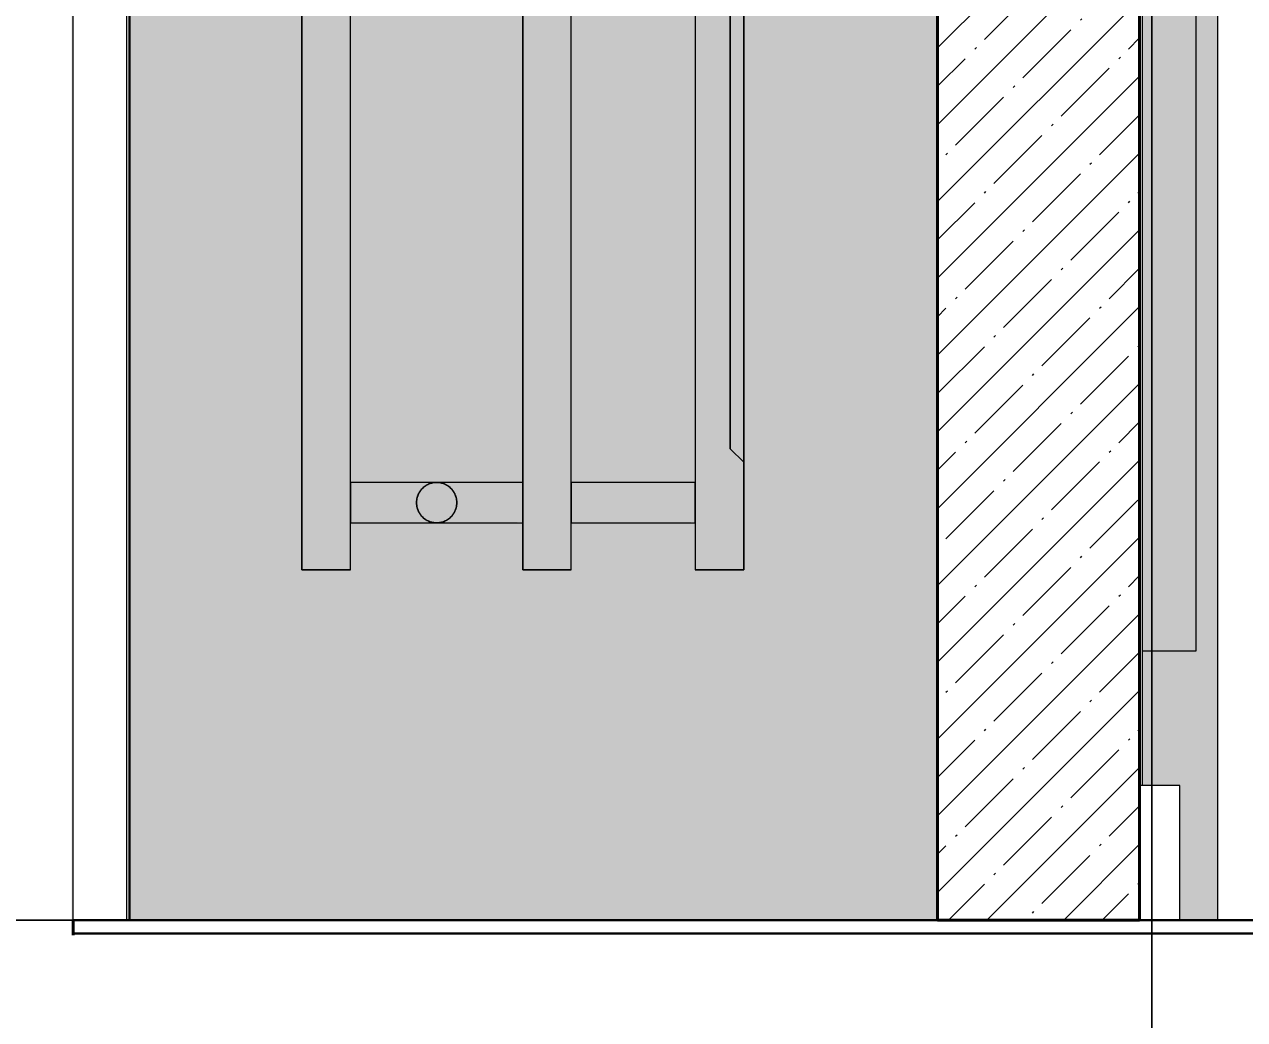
# Model space of a CAD drawing. Header units: millimetres. Extents: x 16345 to 138513, y -2470 to 23828.
# Drawn here: x 87664.4 to 88117.5, y 4163.1 to 4532.6 of the extents above; entities that cross this region are included whole.
import ezdxf

# ---------------------------------------------------------------- set-up
doc = ezdxf.new("R2010")
doc.units = ezdxf.units.MM
for name, color, linetype, lineweight in [('A-ANNO-DIMS', 7, 'Continuous', 9), ('A-ANNO-DIMS-25', 7, 'Continuous', 9), ('A-GENM', 7, 'Continuous', 9), ('A-WALL', 7, 'Continuous', 9), ('A-WALL-6', 7, 'Continuous', 40), ('A-WALL-PATT', 7, 'Continuous', 9), ('G-ANNO-DIMS', 7, 'Continuous', 9), ('I-WALL', 7, 'Continuous', 9), ('M-EQPM', 7, 'Continuous', 9), ('Знаки', 7, 'Continuous', 9), ('Знаки-1', 7, 'Continuous', 18)]:
    doc.layers.add(name, color=color, linetype=linetype, lineweight=lineweight)
for name, color, linetype, lineweight, true_color in [('A-FLOR-FNSH-1', 7, 'Continuous', 30, 0x3c3c3c), ('A-WALL-4', 7, 'Continuous', 40, 0x3c3c3c), ('A-WALL-5', 7, 'Continuous', 9, 0x787878), ('A-WALL-FNSH-3', 7, 'Continuous', 30, 0x3c3c3c), ('I-WALL-1', 7, 'Continuous', 9, 0x787878)]:
    doc.layers.add(name, color=color, linetype=linetype, lineweight=lineweight, true_color=true_color)
doc.layers.add('M-EQPM-1', color=7, linetype='Continuous', lineweight=9, true_color=0xe6e6e6, transparency=0.7)
doc.styles.add('ISOCPEUR_1', font='isocpeur.ttf', dxfattribs={"width": 0.9, "height": 62.5})
doc.styles.add('ISOCPEUR_2', font='isocpeur.ttf', dxfattribs={"width": 0.9, "height": 50})
doc.dimstyles.new('ISO-2_0_0_9К_Средний_округл2', dxfattribs={"dimscale": 304.8, "dimtxt": 49.799059, "dimasz": 0.123031, "dimexe": 0.098425, "dimexo": 0, "dimgap": 0, "dimtad": 1, "dimdec": 0, "dimrnd": 10, "dimzin": 0, "dimdsep": 46, "dimtxsty": 'ISOCPEUR_2', "dimblk1": 'OBLIQUE', "dimblk2": 'OBLIQUE', "dimsah": 1, "dimcen": 0.09, "dimdle": 0.098425, "dimazin": 0, "dimtfac": 1, "dimtdec": 4, "dimtix": 1, "dimtmove": 0, "dimatfit": 3, "dimfxl": 1, "dimtvp": 1, "dimtolj": 1, "dimtzin": 0, "dimarcsym": 2})
doc.dimstyles.new('ISO-2_5_0_9К_БОЛЬШОЙ_1', dxfattribs={"dimscale": 304.8, "dimtxt": 62.248823, "dimasz": 0.123031, "dimexe": 0.098425, "dimexo": 0.246063, "dimgap": 0, "dimtad": 1, "dimdec": 0, "dimrnd": 10, "dimzin": 0, "dimdsep": 46, "dimtxsty": 'ISOCPEUR_1', "dimblk1": 'OBLIQUE', "dimblk2": 'OBLIQUE', "dimsah": 1, "dimcen": 0.09, "dimdle": 0.098425, "dimazin": 0, "dimtfac": 1, "dimtdec": 4, "dimtix": 1, "dimtmove": 0, "dimatfit": 3, "dimfxl": 1, "dimtvp": 1, "dimtolj": 1, "dimtzin": 0, "dimarcsym": 2})

# ---------------------------------------------------------------- blocks, each defined once
blk = doc.blocks.new('Плинтус - Плинтус темный _ст_школа_-33428938-Развертка 2_28-1')
at = {"layer": 'A-GENM'}
for p, q in [((-22989, 4250), (-23004, 4250)), ((-22989, 4200), (-22989, 4250))]:
    blk.add_line(p, q, dxfattribs=at)
blk = doc.blocks.new('radiator_prado_classic_z_tip_30_po exemplyaru - Classic Z Тип 30-500-30677899-Развертка 2_28-1')
at = {"layer": 'M-EQPM-1'}
for points in [[(-23309.45, 4330), (-23297, 4330), (-23297, 4830), (-23315, 4830), (-23315, 4330)], [(-23233, 4330), (-23215, 4330), (-23215, 4830), (-23233, 4830), (-23233, 4346.25)], [(-23151, 4330), (-23151, 4370), (-23156, 4375), (-23156, 4785), (-23151, 4790), (-23151, 4830), (-23169, 4830), (-23169, 4330)], [(-23151, 4370), (-23151, 4790), (-23156, 4785), (-23156, 4375)], [(-23259.64, 4349.77), (-23259.19, 4350.33), (-23259.59, 4349.84)], [(-23257.77, 4353.03), (-23257.76, 4353.06), (-23257.76, 4353.06)]]:
    blk.add_hatch(color=256, dxfattribs=at).paths.add_polyline_path(points)
h = blk.add_hatch(color=256, dxfattribs=at)
h.paths.add_polyline_path([(-23169, 4355), (-23169, 4362.5), (-23215, 4362.24), (-23215, 4355), (-23172.92, 4355)])
h.paths.add_polyline_path([(-23271.49, 4358.75), (-23270.81, 4359.67), (-23271.49, 4358.76)])
h.paths.add_polyline_path([(-23272.23, 4356.97), (-23272.23, 4357), (-23272.23, 4356.98)])
h.paths.add_polyline_path([(-23257.77, 4355), (-23233, 4355), (-23233, 4362.5), (-23297, 4362.24), (-23297, 4355), (-23258.01, 4355)])
h = blk.add_hatch(color=256, dxfattribs=at)
h.paths.add_polyline_path([(-23257.77, 4356.97), (-23258.04, 4357.65), (-23257.77, 4356.98)])
h.paths.add_polyline_path([(-23258.51, 4358.75), (-23258.97, 4359.38), (-23258.51, 4358.76)])
h = blk.add_hatch(color=256, dxfattribs=at)
h.paths.add_polyline_path([(-23258.51, 4351.25), (-23259.19, 4350.33), (-23258.51, 4351.24)])
h.paths.add_polyline_path([(-23257.77, 4353.03), (-23258.04, 4352.35), (-23257.77, 4353.02)])
h.paths.add_polyline_path([(-23297, 4347.5), (-23233, 4347.76), (-23233, 4355), (-23297, 4355), (-23297, 4347.64)])
h.paths.add_polyline_path([(-23215, 4347.5), (-23169, 4347.76), (-23169, 4355), (-23215, 4355), (-23215, 4347.76)])
h.paths.add_polyline_path([(-23270.36, 4349.77), (-23271.03, 4350.62), (-23270.41, 4349.84)])
at = {"layer": 'M-EQPM'}
for p, q in [((-23315, 4330), (-23315, 4830)), ((-23315, 4830), (-23315, 4330)), ((-23297, 4330), (-23297, 4830)), ((-23233, 4330), (-23233, 4830)), ((-23215, 4330), (-23215, 4830)), ((-23169, 4830), (-23169, 4330)), ((-23151, 4830), (-23151, 4330)), ((-23297, 4362.5), (-23297, 4797.5)), ((-23233, 4797.5), (-23233, 4362.5)), ((-23215, 4362.5), (-23215, 4797.5)), ((-23169, 4797.5), (-23169, 4362.5)), ((-23151, 4370), (-23151, 4790)), ((-23151, 4790), (-23151, 4370)), ((-23151, 4370), (-23151, 4790)), ((-23151, 4790), (-23151, 4370)), ((-23151, 4370), (-23151, 4790)), ((-23151, 4790), (-23151, 4370)), ((-23151, 4370), (-23151, 4790)), ((-23151, 4790), (-23151, 4370)), ((-23151, 4370), (-23151, 4790)), ((-23151, 4790), (-23151, 4370)), ((-23151, 4370), (-23151, 4790)), ((-23151, 4790), (-23151, 4370)), ((-23151, 4370), (-23151, 4790)), ((-23151, 4790), (-23151, 4370)), ((-23151, 4370), (-23151, 4790)), ((-23151, 4790), (-23151, 4370)), ((-23151, 4370), (-23151, 4790)), ((-23151, 4370), (-23151, 4790)), ((-23151, 4790), (-23151, 4370)), ((-23151, 4370), (-23151, 4790)), ((-23151, 4790), (-23151, 4370)), ((-23151, 4370), (-23151, 4790)), ((-23151, 4790), (-23151, 4370)), ((-23151, 4370), (-23151, 4790)), ((-23151, 4790), (-23151, 4370)), ((-23151, 4370), (-23151, 4790)), ((-23151, 4790), (-23151, 4370)), ((-23151, 4370), (-23151, 4790)), ((-23151, 4790), (-23151, 4370)), ((-23151, 4370), (-23151, 4790)), ((-23151, 4790), (-23151, 4370)), ((-23151, 4370), (-23151, 4790)), ((-23151, 4790), (-23151, 4370)), ((-23151, 4370), (-23151, 4790)), ((-23151, 4790), (-23151, 4370)), ((-23151, 4370), (-23151, 4790)), ((-23151, 4790), (-23151, 4370)), ((-23151, 4370), (-23151, 4790)), ((-23151, 4790), (-23151, 4370)), ((-23151, 4370), (-23151, 4790)), ((-23151, 4790), (-23151, 4370)), ((-23151, 4370), (-23151, 4790)), ((-23151, 4790), (-23151, 4370)), ((-23151, 4370), (-23151, 4790)), ((-23151, 4790), (-23151, 4370)), ((-23151, 4370), (-23151, 4790)), ((-23151, 4790), (-23151, 4370)), ((-23151, 4370), (-23151, 4790)), ((-23151, 4790), (-23151, 4370)), ((-23151, 4370), (-23151, 4790)), ((-23151, 4790), (-23151, 4370)), ((-23151, 4370), (-23151, 4790)), ((-23151, 4790), (-23151, 4370)), ((-23151, 4370), (-23151, 4790)), ((-23151, 4790), (-23151, 4370)), ((-23151, 4370), (-23151, 4790)), ((-23151, 4790), (-23151, 4370)), ((-23151, 4370), (-23151, 4790)), ((-23151, 4790), (-23151, 4370)), ((-23151, 4370), (-23151, 4790)), ((-23151, 4790), (-23151, 4370)), ((-23151, 4370), (-23151, 4790)), ((-23151, 4790), (-23151, 4370)), ((-23151, 4370), (-23151, 4790)), ((-23151, 4790), (-23151, 4370)), ((-23156, 4375), (-23156, 4785)), ((-23156, 4785), (-23156, 4375)), ((-23156, 4375), (-23156, 4785)), ((-23156, 4785), (-23156, 4375)), ((-23156, 4375), (-23156, 4785)), ((-23156, 4785), (-23156, 4375)), ((-23156, 4375), (-23156, 4785)), ((-23156, 4785), (-23156, 4375)), ((-23156, 4375), (-23156, 4785)), ((-23156, 4785), (-23156, 4375)), ((-23156, 4375), (-23156, 4785)), ((-23156, 4785), (-23156, 4375)), ((-23156, 4375), (-23156, 4785)), ((-23156, 4785), (-23156, 4375)), ((-23156, 4375), (-23156, 4785)), ((-23156, 4785), (-23156, 4375)), ((-23156, 4375), (-23156, 4785)), ((-23156, 4785), (-23156, 4375)), ((-23156, 4375), (-23156, 4785)), ((-23156, 4785), (-23156, 4375)), ((-23156, 4375), (-23156, 4785)), ((-23156, 4785), (-23156, 4375)), ((-23156, 4375), (-23156, 4785)), ((-23156, 4785), (-23156, 4375)), ((-23156, 4375), (-23156, 4785)), ((-23156, 4785), (-23156, 4375)), ((-23156, 4375), (-23156, 4785)), ((-23156, 4785), (-23156, 4375)), ((-23156, 4375), (-23156, 4785)), ((-23156, 4785), (-23156, 4375)), ((-23156, 4375), (-23156, 4785)), ((-23156, 4785), (-23156, 4375)), ((-23156, 4375), (-23156, 4785)), ((-23156, 4785), (-23156, 4375)), ((-23156, 4375), (-23156, 4785)), ((-23156, 4785), (-23156, 4375)), ((-23156, 4375), (-23156, 4785)), ((-23156, 4785), (-23156, 4375)), ((-23156, 4375), (-23156, 4785)), ((-23156, 4785), (-23156, 4375)), ((-23156, 4375), (-23156, 4785)), ((-23156, 4785), (-23156, 4375)), ((-23156, 4375), (-23156, 4785)), ((-23156, 4785), (-23156, 4375)), ((-23156, 4375), (-23156, 4785)), ((-23156, 4785), (-23156, 4375)), ((-23156, 4375), (-23156, 4785)), ((-23156, 4785), (-23156, 4375)), ((-23156, 4375), (-23156, 4785)), ((-23156, 4785), (-23156, 4375)), ((-23156, 4375), (-23156, 4785)), ((-23156, 4785), (-23156, 4375)), ((-23156, 4375), (-23156, 4785)), ((-23156, 4785), (-23156, 4375)), ((-23156, 4375), (-23156, 4785)), ((-23156, 4785), (-23156, 4375)), ((-23156, 4375), (-23156, 4785)), ((-23156, 4785), (-23156, 4375)), ((-23156, 4375), (-23156, 4785)), ((-23156, 4785), (-23156, 4375)), ((-23156, 4375), (-23156, 4785)), ((-23156, 4785), (-23156, 4375)), ((-23156, 4375), (-23156, 4785)), ((-23156, 4785), (-23156, 4375)), ((-23156, 4375), (-23151, 4370)), ((-23151, 4370), (-23156, 4375)), ((-23156, 4375), (-23151, 4370)), ((-23151, 4370), (-23156, 4375)), ((-23156, 4375), (-23151, 4370)), ((-23151, 4370), (-23156, 4375)), ((-23156, 4375), (-23151, 4370)), ((-23151, 4370), (-23156, 4375)), ((-23156, 4375), (-23151, 4370)), ((-23151, 4370), (-23156, 4375)), ((-23156, 4375), (-23151, 4370)), ((-23151, 4370), (-23156, 4375)), ((-23156, 4375), (-23151, 4370)), ((-23151, 4370), (-23156, 4375)), ((-23156, 4375), (-23151, 4370)), ((-23151, 4370), (-23156, 4375)), ((-23156, 4375), (-23151, 4370)), ((-23151, 4370), (-23156, 4375)), ((-23156, 4375), (-23151, 4370)), ((-23151, 4370), (-23156, 4375)), ((-23156, 4375), (-23151, 4370)), ((-23151, 4370), (-23156, 4375)), ((-23156, 4375), (-23151, 4370)), ((-23151, 4370), (-23156, 4375)), ((-23156, 4375), (-23151, 4370)), ((-23151, 4370), (-23156, 4375)), ((-23156, 4375), (-23151, 4370)), ((-23151, 4370), (-23156, 4375)), ((-23156, 4375), (-23151, 4370)), ((-23151, 4370), (-23156, 4375)), ((-23156, 4375), (-23151, 4370)), ((-23151, 4370), (-23156, 4375)), ((-23156, 4375), (-23151, 4370)), ((-23151, 4370), (-23156, 4375)), ((-23156, 4375), (-23151, 4370)), ((-23151, 4370), (-23156, 4375)), ((-23156, 4375), (-23151, 4370)), ((-23151, 4370), (-23156, 4375)), ((-23156, 4375), (-23151, 4370)), ((-23151, 4370), (-23156, 4375)), ((-23156, 4375), (-23151, 4370)), ((-23151, 4370), (-23156, 4375)), ((-23156, 4375), (-23151, 4370)), ((-23151, 4370), (-23156, 4375)), ((-23156, 4375), (-23151, 4370)), ((-23151, 4370), (-23156, 4375)), ((-23156, 4375), (-23151, 4370)), ((-23151, 4370), (-23156, 4375)), ((-23156, 4375), (-23151, 4370)), ((-23151, 4370), (-23156, 4375)), ((-23156, 4375), (-23151, 4370)), ((-23151, 4370), (-23156, 4375)), ((-23156, 4375), (-23151, 4370)), ((-23151, 4370), (-23156, 4375)), ((-23156, 4375), (-23151, 4370)), ((-23151, 4370), (-23156, 4375)), ((-23156, 4375), (-23151, 4370)), ((-23151, 4370), (-23156, 4375)), ((-23156, 4375), (-23151, 4370)), ((-23151, 4370), (-23156, 4375)), ((-23156, 4375), (-23151, 4370)), ((-23151, 4370), (-23156, 4375)), ((-23156, 4375), (-23151, 4370)), ((-23151, 4370), (-23156, 4375)), ((-23151, 4330), (-23151, 4370)), ((-23233, 4362.5), (-23297, 4362.5)), ((-23233, 4362.5), (-23297, 4362.5)), ((-23297, 4355), (-23297, 4362.5)), ((-23297, 4362.5), (-23297, 4355)), ((-23297, 4358.75), (-23297, 4362.5)), ((-23297, 4362.5), (-23297, 4355)), ((-23297, 4347.76), (-23297, 4362.24)), ((-23297, 4355), (-23297, 4358.75)), ((-23233, 4362.5), (-23233, 4362.24)), ((-23233, 4362.24), (-23233, 4362.5)), ((-23233, 4362.5), (-23233, 4361.5)), ((-23233, 4355), (-23233, 4362.5)), ((-23233, 4362.24), (-23233, 4361.5)), ((-23233, 4355), (-23233, 4362.24)), ((-23233, 4362.24), (-23233, 4347.76)), ((-23233, 4361.5), (-23233, 4355)), ((-23233, 4361.5), (-23233, 4360.3)), ((-23233, 4360.3), (-23233, 4355)), ((-23169, 4362.5), (-23215, 4362.5)), ((-23169, 4362.5), (-23215, 4362.5)), ((-23215, 4355), (-23215, 4362.5)), ((-23215, 4362.5), (-23215, 4355)), ((-23215, 4358.75), (-23215, 4362.5)), ((-23215, 4362.5), (-23215, 4355)), ((-23215, 4347.76), (-23215, 4362.24)), ((-23215, 4355), (-23215, 4358.75)), ((-23169, 4355), (-23169, 4362.5)), ((-23169, 4362.5), (-23169, 4362.24)), ((-23169, 4360.3), (-23169, 4362.5)), ((-23169, 4362.5), (-23169, 4355)), ((-23169, 4362.24), (-23169, 4355)), ((-23169, 4362.24), (-23169, 4347.76)), ((-23169, 4355), (-23169, 4360.3)), ((-23297, 4353.06), (-23297, 4355)), ((-23297, 4355), (-23297, 4351.25)), ((-23297, 4349.7), (-23297, 4355)), ((-23297, 4355), (-23297, 4347.5)), ((-23233, 4355), (-23233, 4349.7)), ((-23233, 4347.5), (-23233, 4355)), ((-23233, 4355), (-23233, 4349.7)), ((-23233, 4347.5), (-23233, 4355)), ((-23215, 4347.5), (-23215, 4355)), ((-23215, 4355), (-23215, 4353.06)), ((-23215, 4347.5), (-23215, 4355)), ((-23215, 4355), (-23215, 4347.5)), ((-23169, 4351.25), (-23169, 4355)), ((-23169, 4355), (-23169, 4348.5)), ((-23169, 4349.7), (-23169, 4355)), ((-23169, 4355), (-23169, 4351.25)), ((-23297, 4351.25), (-23297, 4353.06)), ((-23297, 4347.76), (-23297, 4351.25)), ((-23297, 4351.25), (-23297, 4347.5)), ((-23297, 4348.5), (-23297, 4349.7)), ((-23233, 4349.7), (-23233, 4348.5)), ((-23233, 4349.7), (-23233, 4348.5)), ((-23215, 4353.06), (-23215, 4347.5)), ((-23169, 4347.76), (-23169, 4351.25)), ((-23169, 4351.25), (-23169, 4347.5)), ((-23169, 4347.5), (-23169, 4349.7)), ((-23297, 4347.5), (-23297, 4348.5)), ((-23297, 4347.5), (-23297, 4347.76)), ((-23297, 4347.5), (-23233, 4347.5)), ((-23297, 4347.5), (-23233, 4347.5)), ((-23297, 4330), (-23297, 4347.5)), ((-23233, 4348.5), (-23233, 4347.5)), ((-23233, 4348.5), (-23233, 4347.5)), ((-23233, 4347.5), (-23233, 4330)), ((-23215, 4347.5), (-23169, 4347.5)), ((-23215, 4347.5), (-23169, 4347.5)), ((-23215, 4330), (-23215, 4347.5)), ((-23169, 4348.5), (-23169, 4347.5)), ((-23169, 4347.5), (-23169, 4347.76)), ((-23169, 4347.5), (-23169, 4330)), ((-23315, 4330), (-23297, 4330)), ((-23297, 4330), (-23315, 4330)), ((-23233, 4330), (-23215, 4330)), ((-23215, 4330), (-23233, 4330)), ((-23151, 4330), (-23169, 4330)), ((-23169, 4330), (-23151, 4330))]:
    blk.add_line(p, q, dxfattribs=at)
for start, end in [(0, 180), (150, 164.4979), (136.379, 149.9349), (121.6817, 135), (117.2823, 120), (107.4955, 117.2823), (105.0048, 107.4955), (90.0045, 103.4293), (75.0045, 90), (72.479, 75), (62.7601, 72.479), (60.0048, 62.7601), (45.0056, 58.2921), (30.0651, 43.621), (15.5021, 30), (165, 195), (180, 0), (345, 15), (195.5021, 210), (210.0651, 223.621), (225, 238.3183), (301.7079, 314.9944), (316.379, 329.9349), (330, 344.4979), (240, 242.7177), (242.7177, 252.5045), (252.5045, 254.9952), (256.5707, 269.9955), (270, 284.9955), (285, 287.521), (287.521, 297.2399), (297.2399, 299.9952)]:
    blk.add_arc((-23265, 4355), 7.5, start, end, dxfattribs=at)
for points in [[(-23271.49, 4358.76), (-23271.57, 4358.62), (-23271.71, 4358.35), (-23271.91, 4357.92), (-23272.09, 4357.47), (-23272.18, 4357.16), (-23272.23, 4357)], [(-23272.23, 4357), (-23272.19, 4357.16), (-23272.09, 4357.47), (-23271.91, 4357.92), (-23271.71, 4358.35), (-23271.57, 4358.62), (-23271.49, 4358.76)], [(-23270.44, 4360.16), (-23270.54, 4360.06), (-23270.73, 4359.85), (-23271, 4359.51), (-23271.26, 4359.15), (-23271.42, 4358.89), (-23271.49, 4358.76)], [(-23271.49, 4358.76), (-23271.42, 4358.89), (-23271.26, 4359.15), (-23271, 4359.51), (-23270.73, 4359.85), (-23270.54, 4360.06), (-23270.44, 4360.16)], [(-23266.44, 4362.36), (-23266.92, 4362.27), (-23267.39, 4362.13), (-23267.85, 4361.94)], [(-23265, 4362.5), (-23265.48, 4362.5), (-23265.96, 4362.45), (-23266.44, 4362.36)], [(-23263.56, 4362.36), (-23264.04, 4362.45), (-23264.51, 4362.5), (-23265, 4362.5)], [(-23262.15, 4361.94), (-23262.61, 4362.13), (-23263.08, 4362.27), (-23263.56, 4362.36)], [(-23258.51, 4358.76), (-23258.58, 4358.89), (-23258.74, 4359.15), (-23259, 4359.51), (-23259.27, 4359.85), (-23259.46, 4360.06), (-23259.56, 4360.16)], [(-23259.56, 4360.16), (-23259.46, 4360.06), (-23259.27, 4359.85), (-23259, 4359.51), (-23258.74, 4359.15), (-23258.58, 4358.89), (-23258.51, 4358.76)], [(-23257.77, 4357), (-23257.81, 4357.16), (-23257.91, 4357.47), (-23258.09, 4357.92), (-23258.29, 4358.35), (-23258.43, 4358.62), (-23258.51, 4358.76)], [(-23258.51, 4358.76), (-23258.43, 4358.62), (-23258.29, 4358.35), (-23258.09, 4357.92), (-23257.91, 4357.47), (-23257.81, 4357.16), (-23257.77, 4357)], [(-23272.23, 4353), (-23272.18, 4352.84), (-23272.09, 4352.53), (-23271.91, 4352.08), (-23271.71, 4351.65), (-23271.57, 4351.38), (-23271.49, 4351.24)], [(-23271.49, 4351.24), (-23271.57, 4351.38), (-23271.71, 4351.65), (-23271.91, 4352.08), (-23272.09, 4352.53), (-23272.19, 4352.84), (-23272.23, 4353)], [(-23271.49, 4351.24), (-23271.42, 4351.11), (-23271.26, 4350.85), (-23271, 4350.49), (-23270.73, 4350.15), (-23270.54, 4349.94), (-23270.44, 4349.84)], [(-23270.44, 4349.84), (-23270.54, 4349.94), (-23270.73, 4350.15), (-23271, 4350.49), (-23271.26, 4350.85), (-23271.42, 4351.11), (-23271.49, 4351.24)], [(-23259.56, 4349.84), (-23259.46, 4349.94), (-23259.27, 4350.15), (-23259, 4350.49), (-23258.74, 4350.85), (-23258.58, 4351.11), (-23258.51, 4351.24)], [(-23258.51, 4351.24), (-23258.58, 4351.11), (-23258.74, 4350.85), (-23259, 4350.49), (-23259.27, 4350.15), (-23259.46, 4349.94), (-23259.56, 4349.84)], [(-23258.51, 4351.24), (-23258.43, 4351.38), (-23258.29, 4351.65), (-23258.09, 4352.08), (-23257.91, 4352.53), (-23257.81, 4352.84), (-23257.77, 4353)], [(-23257.77, 4353), (-23257.81, 4352.84), (-23257.91, 4352.53), (-23258.09, 4352.08), (-23258.29, 4351.65), (-23258.43, 4351.38), (-23258.51, 4351.24)], [(-23267.85, 4348.06), (-23267.39, 4347.87), (-23266.92, 4347.73), (-23266.44, 4347.64)], [(-23266.44, 4347.64), (-23265.96, 4347.55), (-23265.48, 4347.5), (-23265, 4347.5)], [(-23265, 4347.5), (-23264.51, 4347.5), (-23264.04, 4347.55), (-23263.56, 4347.64)], [(-23263.56, 4347.64), (-23263.08, 4347.73), (-23262.61, 4347.87), (-23262.15, 4348.06)]]:
    blk.add_open_spline(points, degree=3, dxfattribs=at)
for points, knots in [([(-23270.44, 4360.16), (-23270.35, 4360.26), (-23270.15, 4360.46), (-23269.74, 4360.82), (-23269.31, 4361.14), (-23268.88, 4361.43), (-23268.43, 4361.68), (-23267.63, 4362.06), (-23266.44, 4362.41), (-23265.48, 4362.5), (-23265, 4362.5)], [0.4285714, 0.4285714, 0.4285714, 0.4285714, 0.4642857, 0.5, 0.5714286, 0.6071429, 0.6428571, 0.7142857, 0.8571429, 1, 1, 1, 1]), ([(-23269.53, 4360.98), (-23269.63, 4360.9), (-23269.84, 4360.73), (-23270.09, 4360.51), (-23270.24, 4360.37), (-23270.28, 4360.32)], [0.46428571, 0.46428571, 0.46428571, 0.46428571, 0.5, 0.53571429, 0.55201445, 0.55201445, 0.55201445, 0.55201445]), ([(-23267.85, 4361.94), (-23268.08, 4361.84), (-23268.43, 4361.68), (-23268.88, 4361.43), (-23269.09, 4361.28), (-23269.2, 4361.21)], [0.2857143, 0.2857143, 0.2857143, 0.2857143, 0.3571429, 0.3928571, 0.4285714, 0.4285714, 0.4285714, 0.4285714]), ([(-23265, 4362.5), (-23264.52, 4362.5), (-23263.56, 4362.41), (-23262.37, 4362.06), (-23261.57, 4361.68), (-23261.12, 4361.43), (-23260.8, 4361.21), (-23260.47, 4360.98), (-23260.16, 4360.73), (-23259.85, 4360.46), (-23259.65, 4360.26), (-23259.56, 4360.16)], [0, 0, 0, 0, 0.1428571, 0.2857143, 0.3571429, 0.3928571, 0.4285714, 0.4642857, 0.5, 0.5357143, 0.5714286, 0.5714286, 0.5714286, 0.5714286]), ([(-23260.8, 4361.21), (-23260.9, 4361.28), (-23261.12, 4361.43), (-23261.57, 4361.68), (-23261.91, 4361.84), (-23262.15, 4361.94)], [0.5714286, 0.5714286, 0.5714286, 0.5714286, 0.6071429, 0.6428571, 0.7142857, 0.7142857, 0.7142857, 0.7142857]), ([(-23259.72, 4360.32), (-23259.76, 4360.37), (-23259.9, 4360.51), (-23260.26, 4360.82), (-23260.58, 4361.06), (-23260.8, 4361.21)], [0.4479855, 0.4479855, 0.4479855, 0.4479855, 0.4642857, 0.5, 0.5714286, 0.5714286, 0.5714286, 0.5714286]), ([(-23272.23, 4357), (-23272.27, 4356.84), (-23272.34, 4356.52), (-23272.45, 4355.86), (-23272.49, 4355.35), (-23272.5, 4355)], [0.8571429, 0.8571429, 0.8571429, 0.8571429, 0.8928571, 0.9285714, 1, 1, 1, 1]), ([(-23272.5, 4355), (-23272.49, 4355.35), (-23272.45, 4355.86), (-23272.34, 4356.52), (-23272.27, 4356.84), (-23272.23, 4357)], [0, 0, 0, 0, 0.0714286, 0.1071429, 0.1428571, 0.1428571, 0.1428571, 0.1428571]), ([(-23272.5, 4355), (-23272.49, 4354.65), (-23272.45, 4354.14), (-23272.34, 4353.48), (-23272.27, 4353.16), (-23272.23, 4353)], [0, 0, 0, 0, 0.0714286, 0.1071429, 0.1428571, 0.1428571, 0.1428571, 0.1428571]), ([(-23272.23, 4353), (-23272.27, 4353.16), (-23272.34, 4353.48), (-23272.45, 4354.14), (-23272.49, 4354.65), (-23272.5, 4355)], [0.8571429, 0.8571429, 0.8571429, 0.8571429, 0.8928571, 0.9285714, 1, 1, 1, 1]), ([(-23257.5, 4355), (-23257.51, 4355.35), (-23257.54, 4355.86), (-23257.66, 4356.52), (-23257.73, 4356.84), (-23257.77, 4357)], [0, 0, 0, 0, 0.0714286, 0.1071429, 0.1428571, 0.1428571, 0.1428571, 0.1428571]), ([(-23257.77, 4357), (-23257.73, 4356.84), (-23257.66, 4356.52), (-23257.55, 4355.86), (-23257.51, 4355.35), (-23257.5, 4355)], [0.8571429, 0.8571429, 0.8571429, 0.8571429, 0.8928571, 0.9285714, 1, 1, 1, 1]), ([(-23257.77, 4353), (-23257.73, 4353.16), (-23257.66, 4353.48), (-23257.54, 4354.14), (-23257.51, 4354.65), (-23257.5, 4355)], [0.8571429, 0.8571429, 0.8571429, 0.8571429, 0.8928571, 0.9285714, 1, 1, 1, 1]), ([(-23257.5, 4355), (-23257.51, 4354.65), (-23257.55, 4354.14), (-23257.66, 4353.48), (-23257.73, 4353.16), (-23257.77, 4353)], [0, 0, 0, 0, 0.0714286, 0.1071429, 0.1428571, 0.1428571, 0.1428571, 0.1428571]), ([(-23265, 4347.5), (-23265.48, 4347.5), (-23266.44, 4347.59), (-23267.63, 4347.94), (-23268.43, 4348.32), (-23268.88, 4348.57), (-23269.2, 4348.79), (-23269.53, 4349.02), (-23269.84, 4349.27), (-23270.15, 4349.54), (-23270.35, 4349.74), (-23270.44, 4349.84)], [0, 0, 0, 0, 0.1428571, 0.2857143, 0.3571429, 0.3928571, 0.4285714, 0.4642857, 0.5, 0.5357143, 0.5714286, 0.5714286, 0.5714286, 0.5714286]), ([(-23270.28, 4349.68), (-23270.24, 4349.63), (-23270.09, 4349.49), (-23269.74, 4349.18), (-23269.42, 4348.94), (-23269.2, 4348.79)], [0.4479855, 0.4479855, 0.4479855, 0.4479855, 0.4642857, 0.5, 0.5714286, 0.5714286, 0.5714286, 0.5714286]), ([(-23259.56, 4349.84), (-23259.65, 4349.74), (-23259.85, 4349.54), (-23260.26, 4349.18), (-23260.69, 4348.86), (-23261.12, 4348.57), (-23261.57, 4348.32), (-23262.37, 4347.94), (-23263.56, 4347.59), (-23264.52, 4347.5), (-23265, 4347.5)], [0.4285714, 0.4285714, 0.4285714, 0.4285714, 0.4642857, 0.5, 0.5714286, 0.6071429, 0.6428571, 0.7142857, 0.8571429, 1, 1, 1, 1]), ([(-23260.47, 4349.02), (-23260.37, 4349.1), (-23260.16, 4349.27), (-23259.9, 4349.49), (-23259.76, 4349.63), (-23259.72, 4349.68)], [0.46428571, 0.46428571, 0.46428571, 0.46428571, 0.5, 0.53571429, 0.55201445, 0.55201445, 0.55201445, 0.55201445]), ([(-23269.2, 4348.79), (-23269.09, 4348.71), (-23268.88, 4348.57), (-23268.43, 4348.32), (-23268.08, 4348.16), (-23267.85, 4348.06)], [0.5714286, 0.5714286, 0.5714286, 0.5714286, 0.6071429, 0.6428571, 0.7142857, 0.7142857, 0.7142857, 0.7142857]), ([(-23262.15, 4348.06), (-23261.91, 4348.16), (-23261.57, 4348.32), (-23261.12, 4348.57), (-23260.9, 4348.71), (-23260.8, 4348.79)], [0.2857143, 0.2857143, 0.2857143, 0.2857143, 0.3571429, 0.3928571, 0.4285714, 0.4285714, 0.4285714, 0.4285714])]:
    blk.add_open_spline(points, degree=3, knots=knots, dxfattribs=at)
blk = doc.blocks.new('Съемный металлический экран с перфорацией - E1-31419150-Развертка 2_28-1')
at = {"layer": 'Знаки'}
blk.add_hatch(color=256, dxfattribs=at).paths.add_polyline_path([(-22986.48, 4300), (-22983, 4300), (-22983, 4850), (-23003, 4850), (-23003, 4300), (-23001.67, 4300)])
at = {"layer": 'Знаки-1'}
for p, q in [((-23003, 4850), (-23003, 4300)), ((-22983, 4300), (-22983, 4850)), ((-23003, 4300), (-22983, 4300))]:
    blk.add_line(p, q, dxfattribs=at)
blk = doc.blocks.new('Зашивка приборов отопления22 - Зашивка приборов отопления-33321747-Развертка 2_28-1')
at = {"layer": 'A-WALL-5'}
h = blk.add_hatch(dxfattribs=at)
h.set_pattern_fill('FP_34', color=256, style=0, pattern_type=2)
h.set_pattern_definition([(45, (-11550.674, 0), (-14.25598, 14.25598), []), (45, (-11536.417, 0), (-14.25598, 14.25598), [25.202, -5.04, 0.8382, -4.202])])
h.paths.add_polyline_path([(-23004, 4200), (-23004, 5000), (-23079, 5000), (-23079, 4200), (-23036.39, 4200)])
at = {"layer": 'A-WALL-6'}
for p, q in [((-23079, 5000), (-23079, 4200)), ((-23004, 4200), (-23004, 5000)), ((-23079, 4200), (-23004, 4200))]:
    blk.add_line(p, q, dxfattribs=at)
blk = doc.blocks.new('DIMBLOCK55-Развертка 2_28-1')
at = {"layer": 'A-ANNO-DIMS-25'}
for p, q in [((88083.02, 4925), (88083.02, 3840.1)), ((88083.02, 3870.1), (88083.02, 4925)), ((87702.52, 4125), (87702.52, 3840.1)), ((87702.52, 3870.1), (87702.52, 4120)), ((87672.52, 3870.1), (88083.02, 3870.1))]:
    blk.add_line(p, q, dxfattribs=at)
at = {"layer": 'A-ANNO-DIMS-25', "lineweight": 20}
for p, q in [((87702.52, 3870.1), (87721.27, 3888.85)), ((88083.02, 3870.1), (88101.77, 3888.85)), ((87702.52, 3870.1), (87683.77, 3851.35)), ((88083.02, 3870.1), (88064.27, 3851.35))]:
    blk.add_line(p, q, dxfattribs=at)
at = {"layer": 'A-ANNO-DIMS-25', "color": 0, "insert": (87833.51, 3951.76), "char_height": 62.5, "width": 142.2146, "attachment_point": 1, "line_spacing_factor": 1.149209, "style": 'ISOCPEUR_1'}
blk.add_mtext('380', dxfattribs=at)
blk = doc.blocks.new('_Oblique')
at = {"color": 0, "linetype": 'ByBlock', "lineweight": -2}
blk.add_line((-0.5, -0.5), (0.5, 0.5), dxfattribs=at)
blk = doc.blocks.new('DIMBLOCK56-Развертка 2_28-1')
at = {"layer": 'A-ANNO-DIMS-25'}
for p, q in [((88083.02, 4925), (88083.02, 3840.1)), ((88083.02, 3870.1), (88083.02, 4925)), ((89507.52, 4125), (89507.52, 3840.1)), ((89507.52, 3870.1), (89507.52, 4120)), ((88083.02, 3870.1), (89507.52, 3870.1))]:
    blk.add_line(p, q, dxfattribs=at)
at = {"layer": 'A-ANNO-DIMS-25', "lineweight": 20}
for p, q in [((88083.02, 3870.1), (88101.77, 3888.85)), ((89507.52, 3870.1), (89526.27, 3888.85)), ((88083.02, 3870.1), (88064.27, 3851.35)), ((89507.52, 3870.1), (89488.77, 3851.35))]:
    blk.add_line(p, q, dxfattribs=at)
at = {"layer": 'A-ANNO-DIMS-25', "color": 0, "insert": (88718.66, 3951.76), "char_height": 62.5, "width": 183.8734, "attachment_point": 1, "line_spacing_factor": 1.149209, "style": 'ISOCPEUR_1'}
blk.add_mtext('1420', dxfattribs=at)
blk = doc.blocks.new('DIMBLOCK80-Развертка 2_28-1')
at = {"layer": 'A-ANNO-DIMS-25'}
for p, q in [((87612.57, 7630), (87612.57, 4170)), ((87703.52, 7600), (87582.57, 7600)), ((87612.57, 7600), (87703.52, 7600)), ((87682.52, 4200), (87582.57, 4200)), ((87612.57, 4200), (87682.52, 4200))]:
    blk.add_line(p, q, dxfattribs=at)
at = {"layer": 'A-ANNO-DIMS-25', "lineweight": 20}
for p, q in [((87612.57, 7600), (87593.82, 7618.75)), ((87612.57, 7600), (87631.32, 7581.25)), ((87612.57, 4200), (87593.82, 4218.75)), ((87612.57, 4200), (87631.32, 4181.25))]:
    blk.add_line(p, q, dxfattribs=at)
at = {"layer": 'A-ANNO-DIMS-25', "color": 0, "insert": (87547.24, 5834.4), "char_height": 50, "width": 157.4416, "attachment_point": 1, "rotation": 90, "line_spacing_factor": 1.149209, "style": 'ISOCPEUR_2'}
blk.add_mtext('3400', dxfattribs=at)

msp = doc.modelspace()

# ---------------------------------------------------------------- hatches: boundary and pattern name
at = {"layer": 'A-WALL-PATT'}
h = msp.add_hatch(color=256, dxfattribs=at)
h.paths.add_polyline_path([(88107.52, 4200), (88107.52, 6300), (89507.52, 6300), (89507.52, 4250), (97557.52, 4250), (97557.52, 6300), (98957.52, 6300), (98957.52, 4250), (99861.52, 4250), (99861.52, 7600), (96102.52, 7600), (96102.52, 7500), (95882.52, 7500), (95882.52, 7600), (88083.02, 7600), (88083.02, 5000), (88079.52, 5000), (88079.52, 4850), (88099.52, 4850), (88099.52, 4300), (88079.52, 4300), (88079.52, 4250), (88093.52, 4250), (88093.52, 4200), (88107.24, 4200)])
h.paths.add_polyline_path([(99194.28, 5750), (99131.68, 5750), (99131.68, 5850), (99231.68, 5850), (99231.68, 5750), (99199.78, 5750)])
h.paths.add_polyline_path([(98207.93, 6450), (98207.93, 6550), (98307.93, 6550), (98307.93, 6450)])
at = {"layer": 'I-WALL'}
h = msp.add_hatch(color=256, dxfattribs=at)
h.paths.add_polyline_path([(87703.52, 4200), (88003.52, 4200), (88003.52, 4925), (87703.52, 4925), (87703.52, 4315.89)])
h.paths.add_polyline_path([(87913.52, 4330), (87913.52, 4347.5), (87867.52, 4347.5), (87867.52, 4330), (87849.52, 4330), (87849.52, 4347.5), (87785.52, 4347.5), (87785.52, 4330), (87767.52, 4330), (87767.52, 4830), (87785.52, 4830), (87785.52, 4812.5), (87849.52, 4812.5), (87849.52, 4830), (87867.52, 4830), (87867.52, 4812.5), (87913.52, 4812.5), (87913.52, 4830), (87931.52, 4830), (87931.52, 4330)])
h.paths.add_polyline_path([(87913.52, 4362.5), (87913.52, 4797.5), (87867.52, 4797.5), (87867.52, 4362.5), (87909.6, 4362.5)])
h.paths.add_polyline_path([(87819.2, 4362.5), (87849.52, 4362.5), (87849.52, 4797.5), (87785.52, 4797.5), (87785.52, 4362.5), (87818.96, 4362.5)])
h.paths.add_polyline_path([(87702.52, 5000), (87703.52, 5000), (87703.52, 7500), (87683.52, 7500), (87683.52, 5000)])
h.paths.add_polyline_path([(87703.52, 7650), (87703.52, 8080), (87702.52, 8080), (87702.52, 7650)])
at = {"layer": 'I-WALL-1'}
h = msp.add_hatch(dxfattribs=at)
h.set_pattern_fill('FP_34', color=256, style=0, pattern_type=2)
h.set_pattern_definition([(45, (99531.845, 0), (-14.25598, 14.25598), []), (45, (99546.102, 0), (-14.25598, 14.25598), [25.202, -5.04, 0.8382, -4.202])])
h.paths.add_polyline_path([(87682.52, 4194.45), (87682.52, 5000), (87682.05, 5000), (87682.05, 4194.45)])
h.paths.add_polyline_path([(87682.05, 7500), (87682.52, 7500), (87682.52, 8080), (87682.05, 8080), (87682.05, 7501.23)])

# ---------------------------------------------------------------- linework, layer by layer
at = {"layer": 'A-FLOR-FNSH-1'}
for p, q in [((110982.52, 4200), (87682.52, 4200)), ((87682.52, 4195), (110982.52, 4195))]:
    msp.add_line(p, q, dxfattribs=at)
at = {"layer": 'A-WALL'}
for p, q in [((87682.52, 4200), (87682.52, 5000)), ((87702.52, 4200), (87702.52, 4925))]:
    msp.add_line(p, q, dxfattribs=at)
at = {"layer": 'A-WALL-4'}
msp.add_line((87682.52, 4194.45), (87682.52, 4200), dxfattribs=at)
at = {"layer": 'A-WALL-FNSH-3'}
msp.add_line((87703.52, 4200), (87703.52, 5000), dxfattribs=at)
at = {"layer": 'G-ANNO-DIMS'}
msp.add_line((87800.55, 4200), (87532.23, 4200), dxfattribs=at)
at = {"layer": 'I-WALL'}
for p, q in [((88107.52, 4200), (88107.52, 6300)), ((88079.52, 4300), (88079.52, 4250))]:
    msp.add_line(p, q, dxfattribs=at)

# ---------------------------------------------------------------- block references
at = {"layer": 'A-GENM'}
msp.add_blockref('Плинтус - Плинтус темный _ст_школа_-33428938-Развертка 2_28-1', (111082.52, 0), dxfattribs=at)
at = {"layer": 'A-WALL'}
msp.add_blockref('Зашивка приборов отопления22 - Зашивка приборов отопления-33321747-Развертка 2_28-1', (111082.52, 0), dxfattribs=at)
at = {"layer": 'M-EQPM'}
msp.add_blockref('radiator_prado_classic_z_tip_30_po exemplyaru - Classic Z Тип 30-500-30677899-Развертка 2_28-1', (111082.52, 0), dxfattribs=at)
at = {"layer": 'Знаки'}
msp.add_blockref('Съемный металлический экран с перфорацией - E1-31419150-Развертка 2_28-1', (111082.52, 0), dxfattribs=at)

# ---------------------------------------------------------------- dimensions: what is measured, and where the dimension line sits
at = {"layer": 'A-ANNO-DIMS'}
dim = msp.add_linear_dim(base=(87612.57, 4200), p1=(87703.52, 7600), p2=(87682.52, 4200), angle=90, dimstyle='ISO-2_0_0_9К_Средний_округл2', override={"dimpost": '<>', "dimfxl": 3400.064852}, dxfattribs=at)
dim.commit()
dim.dimension.update_dxf_attribs({"geometry": 'DIMBLOCK80-Развертка 2_28-1', "text_midpoint": (87587.57, 5900)})
for base, p1, p2, override, picture, middle in [((88083.01894286, 3870.10256188), (87702.51894286, 4200), (88083.01894286, 5000), {"dimpost": '<>', "dimfxl": 885.878237}, 'DIMBLOCK55-Развертка 2_28-1', (87892.76894286, 3901.35256188)), ((89507.51894286, 3870.10256188), (88083.01894286, 5000), (89507.51894286, 4200), {"dimpost": '<>', "dimfxl": 1633.768726}, 'DIMBLOCK56-Развертка 2_28-1', (88795.26894286, 3901.35256188))]:
    dim = msp.add_linear_dim(base=base, p1=p1, p2=p2, dimstyle='ISO-2_5_0_9К_БОЛЬШОЙ_1', override=override, dxfattribs=at)
    dim.commit()
    dim.dimension.update_dxf_attribs({"geometry": picture, "text_midpoint": middle})

doc.saveas('drawing.dxf')
